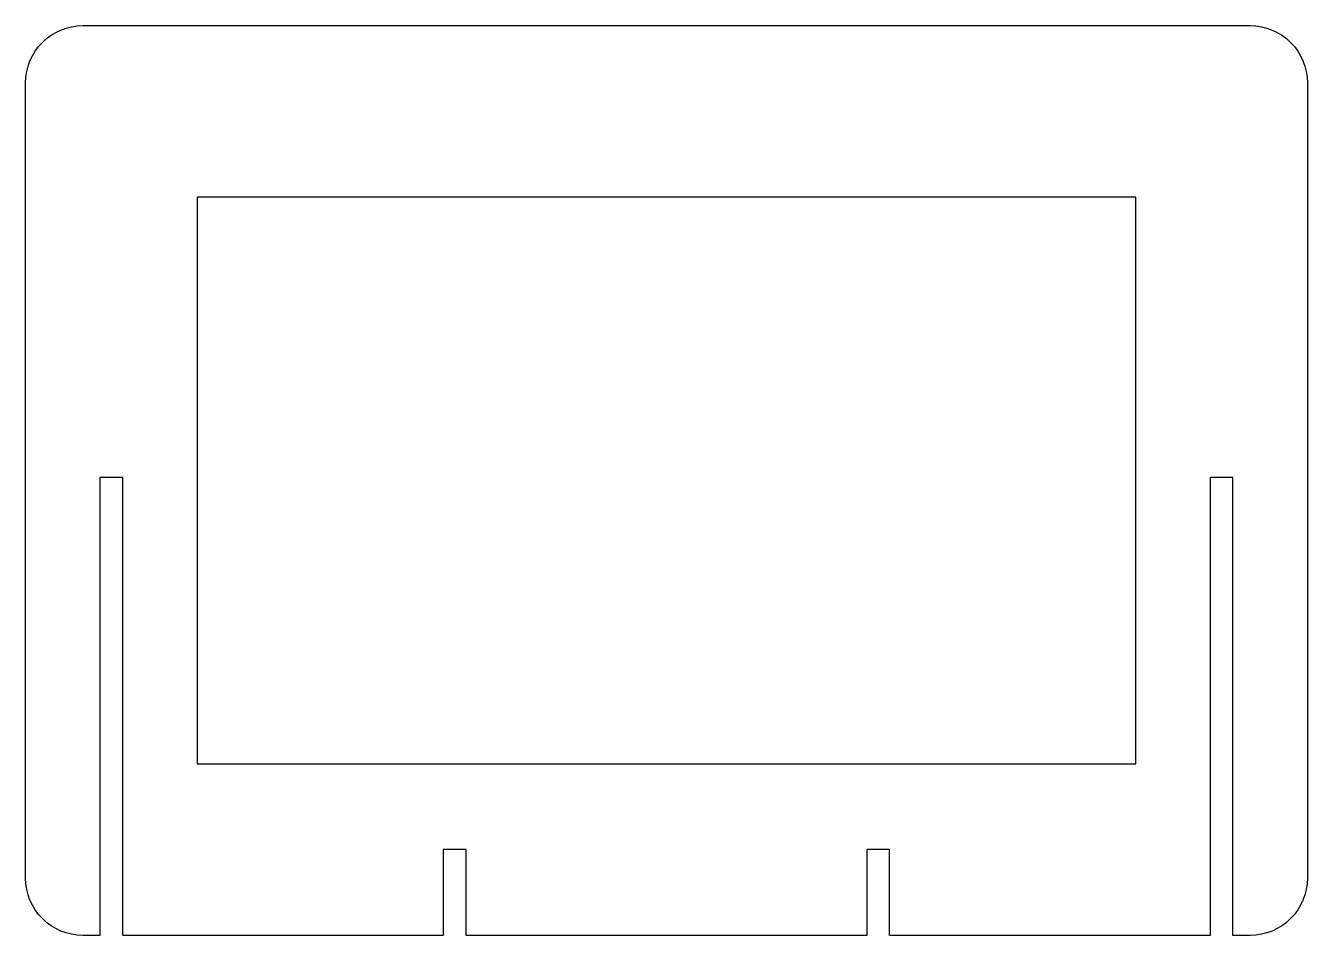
# Model space of a CAD drawing. Header units: millimetres. Extents: x 103 to 327, y -55 to 104.
import ezdxf

# ---------------------------------------------------------------- set-up
doc = ezdxf.new("R2010")
doc.units = ezdxf.units.MM
doc.layers.get('0').update_dxf_attribs({"linetype": 'CONTINUOUS'})

msp = doc.modelspace()

# ---------------------------------------------------------------- linework, layer by layer
msp.add_lwpolyline([(327.1, -45, -0.414214), (317.1, -55), (314.1, -55), (314.1, 25), (310.1, 25), (310.1, -55), (254.1, -55), (254.1, -40), (250.1, -40), (250.1, -55), (180.1, -55), (180.1, -40), (176.1, -40), (176.1, -55), (120.1, -55), (120.1, 25), (116.1, 25), (116.1, -55), (113.1, -55, -0.414214), (103.1, -45), (103.1, 94, -0.414214), (113.1, 104), (317.1, 104, -0.414214), (327.1, 94)], format="xyb", close=True)
msp.add_lwpolyline([(133.1, -25), (297.1, -25), (297.1, 74), (133.1, 74)], close=True)

doc.saveas('drawing.dxf')
